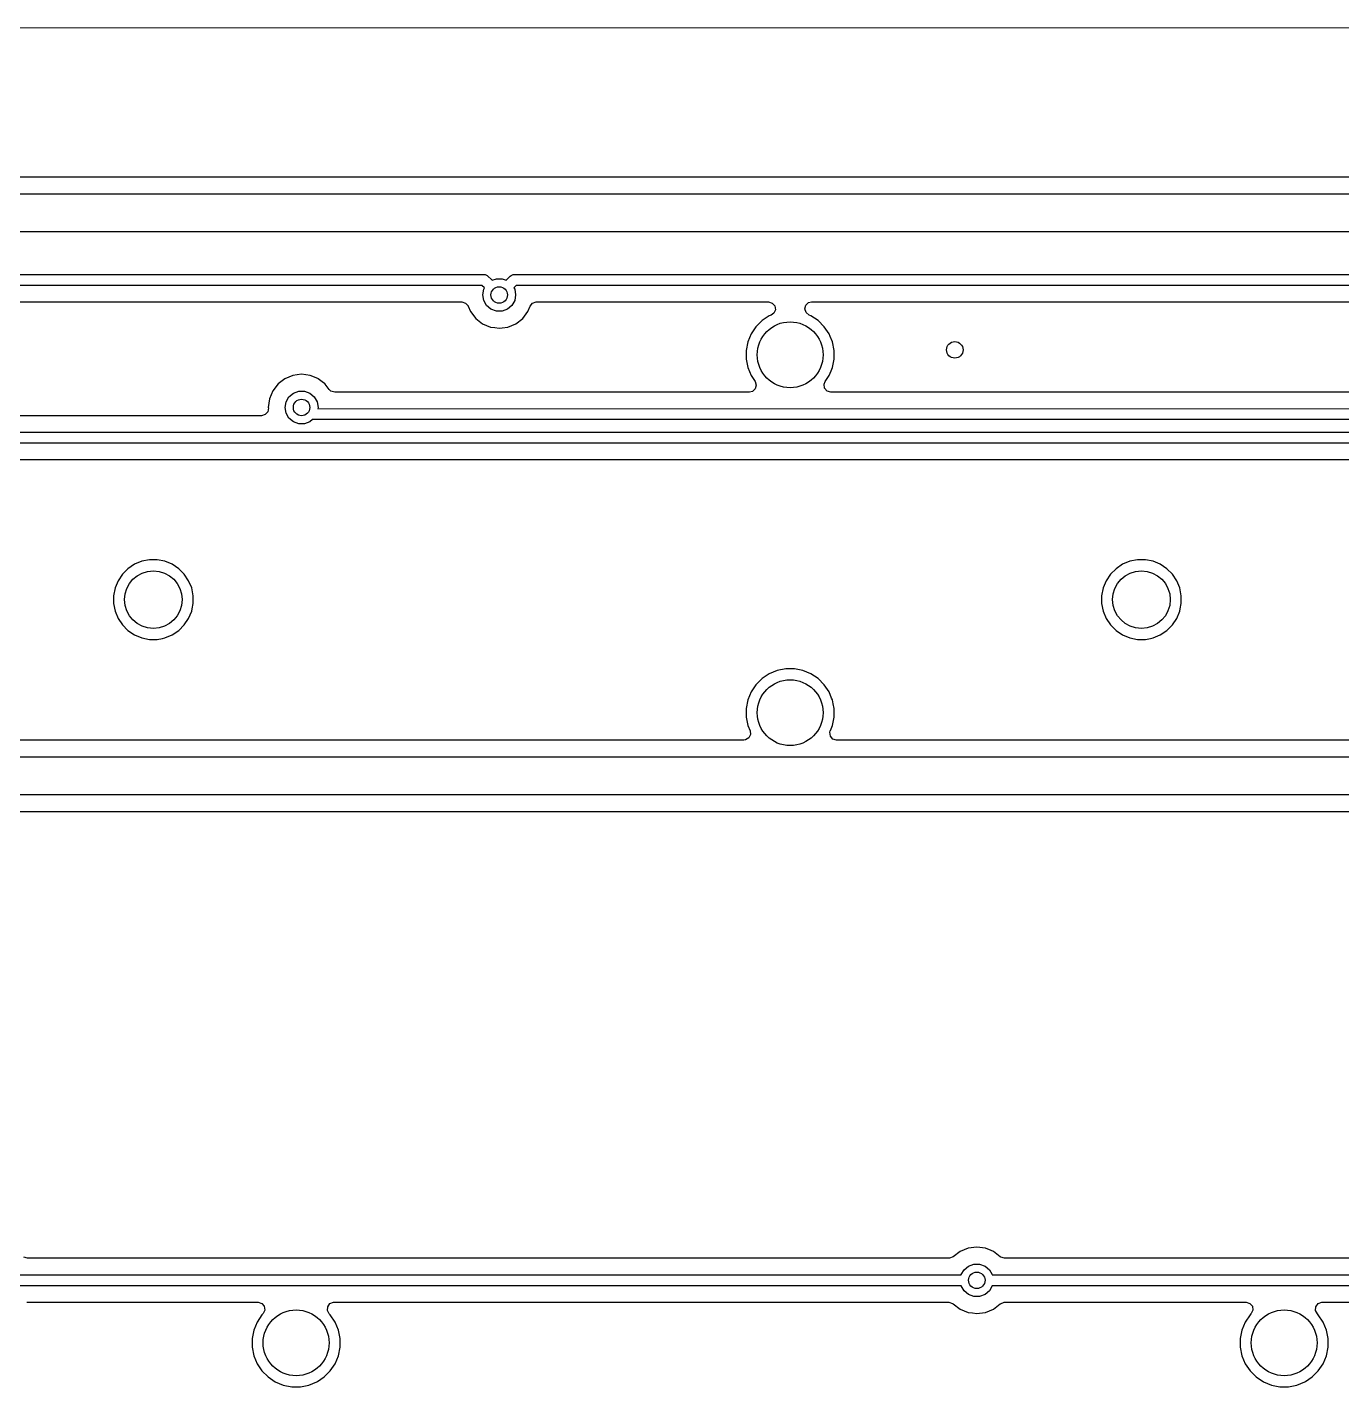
# Model space of a CAD drawing. Extents: x 0.7 to 11, y -6.1 to -1.6.
# Drawn here: x 5.343 to 6.285, y -2.588 to -1.613 of the extents above; entities that cross this region are included whole.
import ezdxf

# ---------------------------------------------------------------- set-up
doc = ezdxf.new("R2010")
doc.units = 0
doc.header["$MEASUREMENT"] = 0
doc.layers.add('BLACK', color=7, linetype='CONTINUOUS')

msp = doc.modelspace()

# ---------------------------------------------------------------- linework, layer by layer
at = {"layer": 'BLACK', "linetype": 'CONTINUOUS'}
for p, q in [((2.51097, -1.61308), (8.09451, -1.61366)), ((10.15422, -1.72057), (4.98752, -1.72057)), ((4.98824, -1.73252), (10.15169, -1.7324)), ((10.14588, -1.75984), (4.99563, -1.75996)), ((4.97014, -1.79051), (5.67035, -1.79043)), ((5.67035, -1.79043), (5.67112, -1.79051)), ((5.67112, -1.79051), (5.67254, -1.7911)), ((5.67254, -1.7911), (5.67606, -1.79458)), ((5.67606, -1.79458), (5.67905, -1.79349)), ((5.67905, -1.79349), (5.68315, -1.79349)), ((5.68315, -1.79349), (5.68612, -1.79456)), ((5.68612, -1.79456), (5.68907, -1.79159)), ((5.68907, -1.79159), (5.68966, -1.7911)), ((5.68966, -1.7911), (5.69108, -1.79051)), ((5.69108, -1.79051), (6.37508, -1.79043)), ((5.66866, -1.79823), (4.9804, -1.79831)), ((5.67056, -1.80012), (5.66866, -1.79823)), ((5.66929, -1.80512), (5.67, -1.80108)), ((5.67, -1.80108), (5.67056, -1.80012)), ((5.69339, -1.79831), (5.69163, -1.80009)), ((5.69163, -1.80009), (5.6922, -1.80108)), ((5.6922, -1.80108), (5.69291, -1.80512)), ((6.37338, -1.79823), (5.69339, -1.79831)), ((5.19652, -1.81014), (5.65433, -1.81014)), ((5.65433, -1.81014), (5.65697, -1.81091)), ((5.65697, -1.81091), (5.65877, -1.81299)), ((5.65877, -1.81299), (5.65884, -1.81315)), ((5.65884, -1.81315), (5.66045, -1.81704)), ((5.67, -1.80916), (5.66929, -1.80512)), ((5.67205, -1.81271), (5.67, -1.80916)), ((5.6752, -1.81535), (5.67205, -1.81271)), ((5.69015, -1.81271), (5.68701, -1.81535)), ((5.6922, -1.80916), (5.69015, -1.81271)), ((5.69291, -1.80512), (5.6922, -1.80916)), ((5.70175, -1.81704), (5.70336, -1.81315)), ((5.70336, -1.81315), (5.70509, -1.81101)), ((5.70509, -1.81101), (5.7077, -1.81014)), ((5.7077, -1.81014), (5.70787, -1.81014)), ((5.70787, -1.81014), (5.87435, -1.81014)), ((5.87435, -1.81014), (5.87699, -1.81091)), ((5.87699, -1.81091), (5.87879, -1.81299)), ((5.87879, -1.81299), (5.87918, -1.81571)), ((5.9003, -1.81519), (5.90098, -1.81253)), ((5.90098, -1.81253), (5.90299, -1.81065)), ((5.90299, -1.81065), (5.90518, -1.81014)), ((5.90518, -1.81014), (6.35905, -1.81014)), ((5.66045, -1.81704), (5.66045, -1.81704)), ((5.66045, -1.81704), (5.66045, -1.81704)), ((5.66045, -1.81704), (5.66424, -1.82198)), ((5.66424, -1.82198), (5.66918, -1.82577)), ((5.67905, -1.81675), (5.6752, -1.81535)), ((5.68315, -1.81675), (5.67905, -1.81675)), ((5.68701, -1.81535), (5.68315, -1.81675)), ((5.69303, -1.82577), (5.69796, -1.82198)), ((5.69796, -1.82198), (5.70175, -1.81704)), ((5.87484, -1.8201), (5.86967, -1.82355)), ((5.87622, -1.81953), (5.87484, -1.8201)), ((5.87484, -1.8201), (5.87484, -1.8201)), ((5.87804, -1.81822), (5.87622, -1.81953)), ((5.87918, -1.81571), (5.87804, -1.81822)), ((5.90117, -1.8178), (5.9003, -1.81519)), ((5.90331, -1.81953), (5.90117, -1.8178)), ((5.90469, -1.8201), (5.90331, -1.81953)), ((5.90985, -1.82355), (5.90469, -1.8201)), ((5.90469, -1.8201), (5.90469, -1.8201)), ((5.66918, -1.82577), (5.67493, -1.82815)), ((5.67493, -1.82815), (5.67802, -1.82856)), ((5.67802, -1.82856), (5.6811, -1.82896)), ((5.6811, -1.82896), (5.68316, -1.82869)), ((5.6811, -1.82896), (5.6811, -1.82896)), ((5.6811, -1.82896), (5.6811, -1.82896)), ((5.68316, -1.82869), (5.68727, -1.82815)), ((5.68727, -1.82815), (5.69303, -1.82577)), ((5.86183, -1.8331), (5.85946, -1.83884)), ((5.86184, -1.8331), (5.86183, -1.8331)), ((5.86528, -1.82794), (5.86184, -1.8331)), ((5.86967, -1.82355), (5.86528, -1.82794)), ((5.86528, -1.82794), (5.86528, -1.82794)), ((5.86967, -1.82355), (5.86967, -1.82355)), ((5.91424, -1.82794), (5.90985, -1.82355)), ((5.90985, -1.82355), (5.90985, -1.82355)), ((5.91769, -1.8331), (5.91424, -1.82794)), ((5.91424, -1.82794), (5.91424, -1.82794)), ((5.91845, -1.83493), (5.91769, -1.8331)), ((5.91769, -1.8331), (5.91769, -1.8331)), ((5.85946, -1.83884), (5.85825, -1.84493)), ((5.85946, -1.83884), (5.85946, -1.83884)), ((5.92007, -1.83884), (5.91845, -1.83493)), ((5.92128, -1.84491), (5.92007, -1.83884)), ((5.85825, -1.84493), (5.85825, -1.85114)), ((5.85825, -1.85114), (5.85946, -1.85722)), ((5.92007, -1.85722), (5.92128, -1.85114)), ((5.92128, -1.84493), (5.92128, -1.84491)), ((5.92128, -1.85114), (5.92128, -1.84493)), ((5.92128, -1.84493), (5.92128, -1.84493)), ((5.92128, -1.84493), (5.92128, -1.84493)), ((5.53937, -1.86198), (5.5332, -1.86279)), ((5.54554, -1.86279), (5.53937, -1.86198)), ((5.53937, -1.86198), (5.53937, -1.86198)), ((5.85946, -1.85722), (5.85946, -1.85722)), ((5.85946, -1.85722), (5.86183, -1.86296)), ((5.91773, -1.86287), (5.91914, -1.85946)), ((5.91914, -1.85946), (5.92007, -1.85722)), ((5.52251, -1.86897), (5.51872, -1.8739)), ((5.52745, -1.86518), (5.52251, -1.86897)), ((5.5332, -1.86279), (5.52745, -1.86518)), ((5.5332, -1.86279), (5.5332, -1.86279)), ((5.55094, -1.86503), (5.54554, -1.86279)), ((5.54554, -1.86279), (5.54554, -1.86279)), ((5.55129, -1.86518), (5.55094, -1.86503)), ((5.55513, -1.86812), (5.55129, -1.86518)), ((5.55623, -1.86897), (5.55513, -1.86812)), ((5.55632, -1.86908), (5.55623, -1.86897)), ((5.55923, -1.87287), (5.55632, -1.86908)), ((5.86183, -1.86296), (5.86184, -1.86296)), ((5.86184, -1.86296), (5.86466, -1.86719)), ((5.86466, -1.86719), (5.86548, -1.86981)), ((5.86548, -1.86981), (5.86476, -1.87247)), ((5.91409, -1.86921), (5.91487, -1.86719)), ((5.91449, -1.87193), (5.91409, -1.86921)), ((5.91629, -1.87401), (5.91449, -1.87193)), ((5.91487, -1.86719), (5.91769, -1.86296)), ((5.91769, -1.86296), (5.91773, -1.86287)), ((5.91769, -1.86296), (5.91769, -1.86296)), ((5.91769, -1.86296), (5.91769, -1.86296)), ((5.51634, -1.87966), (5.51552, -1.88583)), ((5.51872, -1.8739), (5.51634, -1.87966)), ((5.51634, -1.87966), (5.51634, -1.87966)), ((5.52756, -1.88583), (5.52827, -1.88179)), ((5.52827, -1.88179), (5.53032, -1.87823)), ((5.53032, -1.87823), (5.53346, -1.8756)), ((5.53346, -1.8756), (5.53732, -1.8742)), ((5.53732, -1.8742), (5.54142, -1.8742)), ((5.54142, -1.8742), (5.54528, -1.8756)), ((5.54528, -1.8756), (5.54842, -1.87823)), ((5.54842, -1.87823), (5.55047, -1.88179)), ((5.55047, -1.88179), (5.55118, -1.88583)), ((5.56046, -1.87401), (5.55923, -1.87287)), ((5.5631, -1.87478), (5.56046, -1.87401)), ((5.8606, -1.87478), (5.5631, -1.87478)), ((5.86271, -1.87431), (5.8606, -1.87478)), ((5.86476, -1.87247), (5.86271, -1.87431)), ((5.91893, -1.87478), (5.91629, -1.87401)), ((6.56926, -1.87478), (5.91893, -1.87478)), ((5.51073, -1.89171), (4.87391, -1.89171)), ((5.51332, -1.89097), (5.51073, -1.89171)), ((5.51515, -1.88891), (5.51332, -1.89097)), ((5.51557, -1.88619), (5.51515, -1.88891)), ((5.51552, -1.88583), (5.51552, -1.88583)), ((5.51552, -1.88583), (5.51557, -1.88619)), ((5.52827, -1.88987), (5.52756, -1.88583)), ((5.53032, -1.89342), (5.52827, -1.88987)), ((5.55118, -1.88583), (5.55103, -1.88669)), ((5.55103, -1.88669), (10.08144, -1.88661)), ((5.53346, -1.89606), (5.53032, -1.89342)), ((5.53732, -1.89746), (5.53346, -1.89606)), ((5.54142, -1.89746), (5.53732, -1.89746)), ((5.54528, -1.89606), (5.54142, -1.89746)), ((5.54714, -1.89449), (5.54528, -1.89606)), ((10.07973, -1.89441), (5.54714, -1.89449)), ((4.87522, -1.90362), (9.95079, -1.90354)), ((9.94909, -1.91134), (4.87753, -1.91142)), ((4.89254, -1.92325), (7.83007, -1.92325)), ((5.41954, -1.99831), (5.41486, -2.00144)), ((5.42474, -1.99616), (5.41954, -1.99831)), ((5.41954, -1.99831), (5.41954, -1.99831)), ((5.43026, -1.99506), (5.42474, -1.99616)), ((5.42474, -1.99616), (5.42474, -1.99616)), ((5.43588, -1.99506), (5.43026, -1.99506)), ((5.43026, -1.99506), (5.43026, -1.99506)), ((5.4414, -1.99616), (5.43588, -1.99506)), ((5.43588, -1.99506), (5.43588, -1.99506)), ((5.4466, -1.99831), (5.4414, -1.99616)), ((5.4414, -1.99616), (5.4414, -1.99616)), ((5.45128, -2.00144), (5.4466, -1.99831)), ((5.4466, -1.99831), (5.4466, -1.99831)), ((6.1282, -1.99831), (6.12352, -2.00144)), ((6.1334, -1.99616), (6.1282, -1.99831)), ((6.1282, -1.99831), (6.1282, -1.99831)), ((6.13892, -1.99506), (6.1334, -1.99616)), ((6.1334, -1.99616), (6.1334, -1.99616)), ((6.14455, -1.99506), (6.13892, -1.99506)), ((6.13892, -1.99506), (6.13892, -1.99506)), ((6.15006, -1.99616), (6.14455, -1.99506)), ((6.14455, -1.99506), (6.14455, -1.99506)), ((6.15526, -1.99831), (6.15006, -1.99616)), ((6.15006, -1.99616), (6.15006, -1.99616)), ((6.15994, -2.00144), (6.15526, -1.99831)), ((6.15526, -1.99831), (6.15526, -1.99831)), ((5.41088, -2.00541), (5.40776, -2.01009)), ((5.41486, -2.00144), (5.41088, -2.00541)), ((5.41088, -2.00541), (5.41088, -2.00541)), ((5.41486, -2.00144), (5.41486, -2.00144)), ((5.45526, -2.00541), (5.45128, -2.00144)), ((5.45128, -2.00144), (5.45128, -2.00144)), ((5.45838, -2.01009), (5.45526, -2.00541)), ((5.45526, -2.00541), (5.45526, -2.00541)), ((6.11955, -2.00541), (6.11642, -2.01009)), ((6.12352, -2.00144), (6.11955, -2.00541)), ((6.11955, -2.00541), (6.11955, -2.00541)), ((6.12352, -2.00144), (6.12352, -2.00144)), ((6.16392, -2.00541), (6.15994, -2.00144)), ((6.15994, -2.00144), (6.15994, -2.00144)), ((6.16704, -2.01009), (6.16392, -2.00541)), ((6.16392, -2.00541), (6.16392, -2.00541)), ((5.40561, -2.01529), (5.40451, -2.02081)), ((5.40776, -2.01009), (5.40561, -2.01529)), ((5.40561, -2.01529), (5.40561, -2.01529)), ((5.40776, -2.01009), (5.40776, -2.01009)), ((5.46054, -2.01529), (5.45838, -2.01009)), ((5.45838, -2.01009), (5.45838, -2.01009)), ((5.45838, -2.01009), (5.45838, -2.01009)), ((5.46163, -2.02081), (5.46054, -2.01529)), ((5.46054, -2.01529), (5.46054, -2.01529)), ((5.46054, -2.01529), (5.46054, -2.01529)), ((6.11427, -2.01529), (6.11317, -2.02081)), ((6.11642, -2.01009), (6.11427, -2.01529)), ((6.11427, -2.01529), (6.11427, -2.01529)), ((6.11642, -2.01009), (6.11642, -2.01009)), ((6.1692, -2.01529), (6.16704, -2.01009)), ((6.16704, -2.01009), (6.16704, -2.01009)), ((6.16704, -2.01009), (6.16704, -2.01009)), ((6.1703, -2.02081), (6.1692, -2.01529)), ((6.1692, -2.01529), (6.1692, -2.01529)), ((6.1692, -2.01529), (6.1692, -2.01529)), ((5.40451, -2.02081), (5.40451, -2.02081)), ((5.40451, -2.02081), (5.40451, -2.02644)), ((5.40451, -2.02644), (5.40451, -2.02644)), ((5.40451, -2.02644), (5.40451, -2.02644)), ((5.40451, -2.02644), (5.40561, -2.03195)), ((5.4609, -2.03015), (5.46163, -2.02644)), ((5.46163, -2.02644), (5.46163, -2.02081)), ((6.11317, -2.02081), (6.11317, -2.02081)), ((6.11317, -2.02081), (6.11317, -2.02644)), ((6.11317, -2.02644), (6.11317, -2.02644)), ((6.11317, -2.02644), (6.11317, -2.02644)), ((6.11317, -2.02644), (6.11427, -2.03195)), ((6.16956, -2.03015), (6.1703, -2.02644)), ((6.1703, -2.02644), (6.1703, -2.02081)), ((5.40561, -2.03195), (5.40561, -2.03195)), ((5.40561, -2.03195), (5.40776, -2.03715)), ((5.40776, -2.03715), (5.40776, -2.03715)), ((5.40776, -2.03715), (5.41088, -2.04183)), ((5.45526, -2.04183), (5.45838, -2.03715)), ((5.45838, -2.03715), (5.46054, -2.03195)), ((5.46054, -2.03195), (5.4609, -2.03015)), ((6.11427, -2.03195), (6.11427, -2.03195)), ((6.11427, -2.03195), (6.11642, -2.03715)), ((6.11642, -2.03715), (6.11642, -2.03715)), ((6.11642, -2.03715), (6.11955, -2.04183)), ((6.16392, -2.04183), (6.16704, -2.03715)), ((6.16704, -2.03715), (6.1692, -2.03195)), ((6.1692, -2.03195), (6.16956, -2.03015)), ((5.41088, -2.04183), (5.41088, -2.04183)), ((5.41088, -2.04183), (5.41486, -2.04581)), ((5.41486, -2.04581), (5.41486, -2.04581)), ((5.41486, -2.04581), (5.41954, -2.04893)), ((5.4466, -2.04893), (5.45128, -2.04581)), ((5.45128, -2.04581), (5.45526, -2.04183)), ((6.11955, -2.04183), (6.11955, -2.04183)), ((6.11955, -2.04183), (6.12352, -2.04581)), ((6.12352, -2.04581), (6.12352, -2.04581)), ((6.12352, -2.04581), (6.1282, -2.04893)), ((6.15526, -2.04893), (6.15994, -2.04581)), ((6.15994, -2.04581), (6.16392, -2.04183)), ((5.41954, -2.04893), (5.41954, -2.04893)), ((5.41954, -2.04893), (5.41954, -2.04893)), ((5.41954, -2.04893), (5.42474, -2.05109)), ((5.42474, -2.05109), (5.42474, -2.05109)), ((5.42474, -2.05109), (5.42474, -2.05109)), ((5.42474, -2.05109), (5.43026, -2.05219)), ((5.43026, -2.05219), (5.43026, -2.05219)), ((5.43026, -2.05219), (5.43588, -2.05219)), ((5.43588, -2.05219), (5.4396, -2.05145)), ((5.4396, -2.05145), (5.4414, -2.05109)), ((5.4414, -2.05109), (5.4466, -2.04893)), ((6.1282, -2.04893), (6.1282, -2.04893)), ((6.1282, -2.04893), (6.1282, -2.04893)), ((6.1282, -2.04893), (6.1334, -2.05109)), ((6.1334, -2.05109), (6.1334, -2.05109)), ((6.1334, -2.05109), (6.1334, -2.05109)), ((6.1334, -2.05109), (6.13892, -2.05219)), ((6.13892, -2.05219), (6.13892, -2.05219)), ((6.13892, -2.05219), (6.14455, -2.05219)), ((6.14455, -2.05219), (6.14826, -2.05145)), ((6.14826, -2.05145), (6.15006, -2.05109)), ((6.15006, -2.05109), (6.15526, -2.04893)), ((5.87484, -2.0768), (5.86967, -2.08024)), ((5.88057, -2.07442), (5.87484, -2.0768)), ((5.87484, -2.0768), (5.87484, -2.0768)), ((5.88666, -2.07321), (5.88057, -2.07442)), ((5.88057, -2.07442), (5.88057, -2.07442)), ((5.89287, -2.07321), (5.88666, -2.07321)), ((5.88666, -2.07321), (5.88666, -2.07321)), ((5.89896, -2.07442), (5.89287, -2.07321)), ((5.89287, -2.07321), (5.89287, -2.07321)), ((5.90469, -2.0768), (5.89896, -2.07442)), ((5.89896, -2.07442), (5.89896, -2.07442)), ((5.90985, -2.08024), (5.90469, -2.0768)), ((5.90469, -2.0768), (5.90469, -2.0768)), ((5.86528, -2.08463), (5.86184, -2.0898)), ((5.86967, -2.08024), (5.86528, -2.08463)), ((5.86528, -2.08463), (5.86528, -2.08463)), ((5.86967, -2.08024), (5.86967, -2.08024)), ((5.91424, -2.08463), (5.90985, -2.08024)), ((5.90985, -2.08024), (5.90985, -2.08024)), ((5.91769, -2.0898), (5.91424, -2.08463)), ((5.91424, -2.08463), (5.91424, -2.08463)), ((5.85946, -2.09553), (5.85825, -2.10162)), ((5.86183, -2.0898), (5.85946, -2.09553)), ((5.85946, -2.09553), (5.85946, -2.09553)), ((5.86184, -2.0898), (5.86183, -2.0898)), ((5.91954, -2.09426), (5.91769, -2.0898)), ((5.91769, -2.0898), (5.91769, -2.0898)), ((5.92007, -2.09553), (5.91954, -2.09426)), ((5.92064, -2.09843), (5.92007, -2.09553)), ((5.85825, -2.10162), (5.85825, -2.10783)), ((5.92128, -2.10162), (5.92064, -2.09843)), ((5.92128, -2.10783), (5.92128, -2.10162)), ((5.92128, -2.10162), (5.92128, -2.10162)), ((5.92128, -2.10162), (5.92128, -2.10162)), ((5.85825, -2.10783), (5.85946, -2.11392)), ((5.85946, -2.11392), (5.85946, -2.11392)), ((5.85946, -2.11392), (5.861, -2.11764)), ((5.91861, -2.11745), (5.92007, -2.11392)), ((5.92007, -2.11392), (5.92128, -2.10783)), ((5.85649, -2.12439), (5.21438, -2.12439)), ((5.8577, -2.12424), (5.85649, -2.12439)), ((5.86006, -2.12283), (5.8577, -2.12424)), ((5.8613, -2.12037), (5.86006, -2.12283)), ((5.861, -2.11764), (5.8613, -2.12037)), ((5.9182, -2.11881), (5.91853, -2.11764)), ((5.9186, -2.12154), (5.9182, -2.11881)), ((5.91853, -2.11764), (5.91861, -2.11745)), ((5.9204, -2.12361), (5.9186, -2.12154)), ((5.92304, -2.12439), (5.9204, -2.12361)), ((6.56515, -2.12439), (5.92304, -2.12439)), ((3.91907, -2.13634), (8.23028, -2.13622)), ((8.23763, -2.16366), (3.92646, -2.16378)), ((3.9335, -2.17561), (7.6976, -2.17561)), ((5.34278, -2.49604), (5.34014, -2.49527)), ((6.00368, -2.49604), (5.34278, -2.49604)), ((6.00408, -2.49603), (6.00368, -2.49604)), ((6.00665, -2.49503), (6.00408, -2.49603)), ((6.00676, -2.49495), (6.00665, -2.49503)), ((6.0117, -2.49116), (6.00676, -2.49495)), ((6.00676, -2.49495), (6.00676, -2.49495)), ((6.01745, -2.48878), (6.0117, -2.49116)), ((6.0117, -2.49116), (6.0117, -2.49116)), ((6.02362, -2.48797), (6.01745, -2.48878)), ((6.01745, -2.48878), (6.01745, -2.48878)), ((6.02979, -2.48878), (6.02362, -2.48797)), ((6.02362, -2.48797), (6.02362, -2.48797)), ((6.03387, -2.49047), (6.02979, -2.48878)), ((6.02979, -2.48878), (6.02979, -2.48878)), ((6.03554, -2.49116), (6.03387, -2.49047)), ((6.04048, -2.49495), (6.03554, -2.49116)), ((6.04059, -2.49503), (6.04048, -2.49495)), ((6.04048, -2.49495), (6.04048, -2.49495)), ((6.04093, -2.49527), (6.04059, -2.49503)), ((6.04357, -2.49604), (6.04093, -2.49527)), ((6.71628, -2.49604), (6.04357, -2.49604)), ((6.01252, -2.50777), (6.01457, -2.50422)), ((6.01457, -2.50422), (6.01772, -2.50158)), ((6.01772, -2.50158), (6.02157, -2.50018)), ((6.02157, -2.50018), (6.02567, -2.50018)), ((6.02567, -2.50018), (6.02953, -2.50158)), ((6.02953, -2.50158), (6.03267, -2.50422)), ((6.03267, -2.50422), (6.03472, -2.50777)), ((6.01249, -2.51567), (5.33395, -2.51575)), ((5.33396, -2.50795), (6.0125, -2.50788)), ((6.01252, -2.51585), (6.01249, -2.51567)), ((6.0125, -2.50788), (6.01252, -2.50777)), ((6.03472, -2.50777), (6.03475, -2.50795)), ((6.03474, -2.51575), (6.03472, -2.51585)), ((6.72509, -2.51567), (6.03474, -2.51575)), ((6.03475, -2.50795), (6.7251, -2.50788)), ((6.01457, -2.5194), (6.01252, -2.51585)), ((6.01772, -2.52204), (6.01457, -2.5194)), ((6.02157, -2.52344), (6.01772, -2.52204)), ((6.02567, -2.52344), (6.02157, -2.52344)), ((6.02953, -2.52204), (6.02567, -2.52344)), ((6.03267, -2.5194), (6.02953, -2.52204)), ((6.03472, -2.51585), (6.03267, -2.5194)), ((5.34237, -2.5276), (5.34278, -2.52758)), ((5.34278, -2.52758), (5.50819, -2.52758)), ((5.50819, -2.52758), (5.51083, -2.52835)), ((5.51083, -2.52835), (5.51263, -2.53043)), ((5.51302, -2.53316), (5.51188, -2.53566)), ((5.51263, -2.53043), (5.51302, -2.53316)), ((5.5579, -2.5335), (5.5581, -2.53075)), ((5.55922, -2.53591), (5.5579, -2.5335)), ((5.5581, -2.53075), (5.55975, -2.52855)), ((5.55975, -2.52855), (5.56233, -2.52759)), ((5.56233, -2.52759), (5.56267, -2.52758)), ((5.56267, -2.52758), (6.00368, -2.52758)), ((6.00368, -2.52758), (6.00632, -2.52835)), ((6.00632, -2.52835), (6.00665, -2.52859)), ((6.00665, -2.52859), (6.00676, -2.52867)), ((6.00676, -2.52867), (6.00676, -2.52867)), ((6.00676, -2.52867), (6.0117, -2.53246)), ((6.0117, -2.53246), (6.01745, -2.53484)), ((6.01745, -2.53484), (6.02054, -2.53525)), ((6.02054, -2.53525), (6.02362, -2.53566)), ((6.02568, -2.53539), (6.02979, -2.53484)), ((6.02979, -2.53484), (6.03554, -2.53246)), ((6.03554, -2.53246), (6.04048, -2.52867)), ((6.04048, -2.52867), (6.04059, -2.52859)), ((6.04048, -2.52867), (6.04048, -2.52867)), ((6.04059, -2.52859), (6.04316, -2.5276)), ((6.04316, -2.5276), (6.04357, -2.52758)), ((6.04357, -2.52758), (6.21685, -2.52758)), ((6.21685, -2.52758), (6.21949, -2.52835)), ((6.21949, -2.52835), (6.22129, -2.53043)), ((6.22168, -2.53316), (6.22054, -2.53566)), ((6.22129, -2.53043), (6.22168, -2.53316)), ((6.26657, -2.5335), (6.26676, -2.53075)), ((6.26788, -2.53591), (6.26657, -2.5335)), ((6.26676, -2.53075), (6.26841, -2.52855)), ((6.26841, -2.52855), (6.27099, -2.52759)), ((6.27099, -2.52759), (6.27134, -2.52758)), ((6.27134, -2.52758), (6.71628, -2.52758)), ((5.5075, -2.54176), (5.50513, -2.5475)), ((5.51095, -2.5366), (5.5075, -2.54176)), ((5.5075, -2.54176), (5.5075, -2.54176)), ((5.51164, -2.53591), (5.51095, -2.5366)), ((5.51095, -2.5366), (5.51095, -2.5366)), ((5.51188, -2.53566), (5.51164, -2.53591)), ((5.55991, -2.5366), (5.55922, -2.53591)), ((5.56336, -2.54176), (5.55991, -2.5366)), ((5.55991, -2.5366), (5.55991, -2.5366)), ((5.56574, -2.5475), (5.56336, -2.54176)), ((5.56336, -2.54176), (5.56336, -2.54176)), ((6.02362, -2.53566), (6.02568, -2.53539)), ((6.02362, -2.53566), (6.02362, -2.53566)), ((6.02362, -2.53566), (6.02362, -2.53566)), ((6.21617, -2.54176), (6.21379, -2.5475)), ((6.21961, -2.5366), (6.21617, -2.54176)), ((6.21617, -2.54176), (6.21617, -2.54176)), ((6.2203, -2.53591), (6.21961, -2.5366)), ((6.21961, -2.5366), (6.21961, -2.5366)), ((6.22054, -2.53566), (6.2203, -2.53591)), ((6.26857, -2.5366), (6.26788, -2.53591)), ((6.27202, -2.54176), (6.26857, -2.5366)), ((6.26857, -2.5366), (6.26857, -2.5366)), ((6.2744, -2.5475), (6.27202, -2.54176)), ((6.27202, -2.54176), (6.27202, -2.54176)), ((5.50513, -2.5475), (5.50392, -2.55359)), ((5.50392, -2.55359), (5.50392, -2.5598)), ((5.50513, -2.5475), (5.50513, -2.5475)), ((5.56695, -2.55359), (5.56574, -2.5475)), ((5.56574, -2.5475), (5.56574, -2.5475)), ((5.56574, -2.5475), (5.56574, -2.5475)), ((5.56695, -2.5598), (5.56695, -2.55359)), ((5.56695, -2.55359), (5.56695, -2.55359)), ((5.56695, -2.55359), (5.56695, -2.55359)), ((6.21379, -2.5475), (6.21258, -2.55359)), ((6.21258, -2.55359), (6.21258, -2.5598)), ((6.21379, -2.5475), (6.21379, -2.5475)), ((6.27561, -2.55359), (6.2744, -2.5475)), ((6.2744, -2.5475), (6.2744, -2.5475)), ((6.2744, -2.5475), (6.2744, -2.5475)), ((6.27561, -2.5598), (6.27561, -2.55359)), ((6.27561, -2.55359), (6.27561, -2.55359)), ((6.27561, -2.55359), (6.27561, -2.55359)), ((5.50392, -2.5598), (5.50513, -2.56589)), ((5.56574, -2.56589), (5.56695, -2.5598)), ((6.21258, -2.5598), (6.21379, -2.56589)), ((6.2744, -2.56589), (6.27561, -2.5598)), ((5.50513, -2.56589), (5.50513, -2.56589)), ((5.50513, -2.56589), (5.5075, -2.57162)), ((5.5075, -2.57162), (5.5075, -2.57162)), ((5.5075, -2.57162), (5.51095, -2.57678)), ((5.55991, -2.57678), (5.56336, -2.57162)), ((5.56336, -2.57162), (5.56574, -2.56589)), ((6.21379, -2.56589), (6.21379, -2.56589)), ((6.21379, -2.56589), (6.21617, -2.57162)), ((6.21617, -2.57162), (6.21617, -2.57162)), ((6.21617, -2.57162), (6.21961, -2.57678)), ((6.26857, -2.57678), (6.27202, -2.57162)), ((6.27202, -2.57162), (6.2744, -2.56589)), ((5.51095, -2.57678), (5.51095, -2.57678)), ((5.51095, -2.57678), (5.51534, -2.58117)), ((5.51534, -2.58117), (5.5205, -2.58462)), ((5.55078, -2.58434), (5.55552, -2.58117)), ((5.55552, -2.58117), (5.55991, -2.57678)), ((5.55552, -2.58117), (5.55552, -2.58117)), ((5.55991, -2.57678), (5.55991, -2.57678)), ((6.21961, -2.57678), (6.21961, -2.57678)), ((6.21961, -2.57678), (6.224, -2.58117)), ((6.224, -2.58117), (6.22917, -2.58462)), ((6.25945, -2.58434), (6.26418, -2.58117)), ((6.26418, -2.58117), (6.26857, -2.57678)), ((6.26418, -2.58117), (6.26418, -2.58117)), ((6.26857, -2.57678), (6.26857, -2.57678)), ((5.5205, -2.58462), (5.5205, -2.58462)), ((5.5205, -2.58462), (5.52624, -2.587)), ((5.52624, -2.587), (5.52624, -2.587)), ((5.52624, -2.587), (5.53233, -2.58821)), ((5.53233, -2.58821), (5.53233, -2.58821)), ((5.53233, -2.58821), (5.53233, -2.58821)), ((5.53233, -2.58821), (5.53854, -2.58821)), ((5.53854, -2.58821), (5.54463, -2.587)), ((5.53854, -2.58821), (5.53854, -2.58821)), ((5.54463, -2.587), (5.55036, -2.58462)), ((5.55036, -2.58462), (5.55078, -2.58434)), ((6.22917, -2.58462), (6.22917, -2.58462)), ((6.22917, -2.58462), (6.2349, -2.587)), ((6.2349, -2.587), (6.2349, -2.587)), ((6.2349, -2.587), (6.24099, -2.58821)), ((6.24099, -2.58821), (6.24099, -2.58821)), ((6.24099, -2.58821), (6.24099, -2.58821)), ((6.24099, -2.58821), (6.2472, -2.58821)), ((6.2472, -2.58821), (6.25329, -2.587)), ((6.2472, -2.58821), (6.2472, -2.58821)), ((6.25329, -2.587), (6.25902, -2.58462)), ((6.25902, -2.58462), (6.25945, -2.58434))]:
    msp.add_line(p, q, dxfattribs=at)
at = {"layer": 'BLACK'}
for centre, radius in [((5.6811, -1.80512), 0.00591), ((5.88976, -1.84803), 0.02362), ((6.00787, -1.84449), 0.00591), ((5.53937, -1.88583), 0.00591), ((5.43307, -2.02362), 0.02067), ((6.14173, -2.02362), 0.02067), ((5.88976, -2.10472), 0.02362), ((6.02362, -2.51181), 0.00591), ((5.53543, -2.55669), 0.02362), ((6.24409, -2.55669), 0.02362)]:
    msp.add_circle(centre, radius, dxfattribs=at)

doc.saveas('drawing.dxf')
